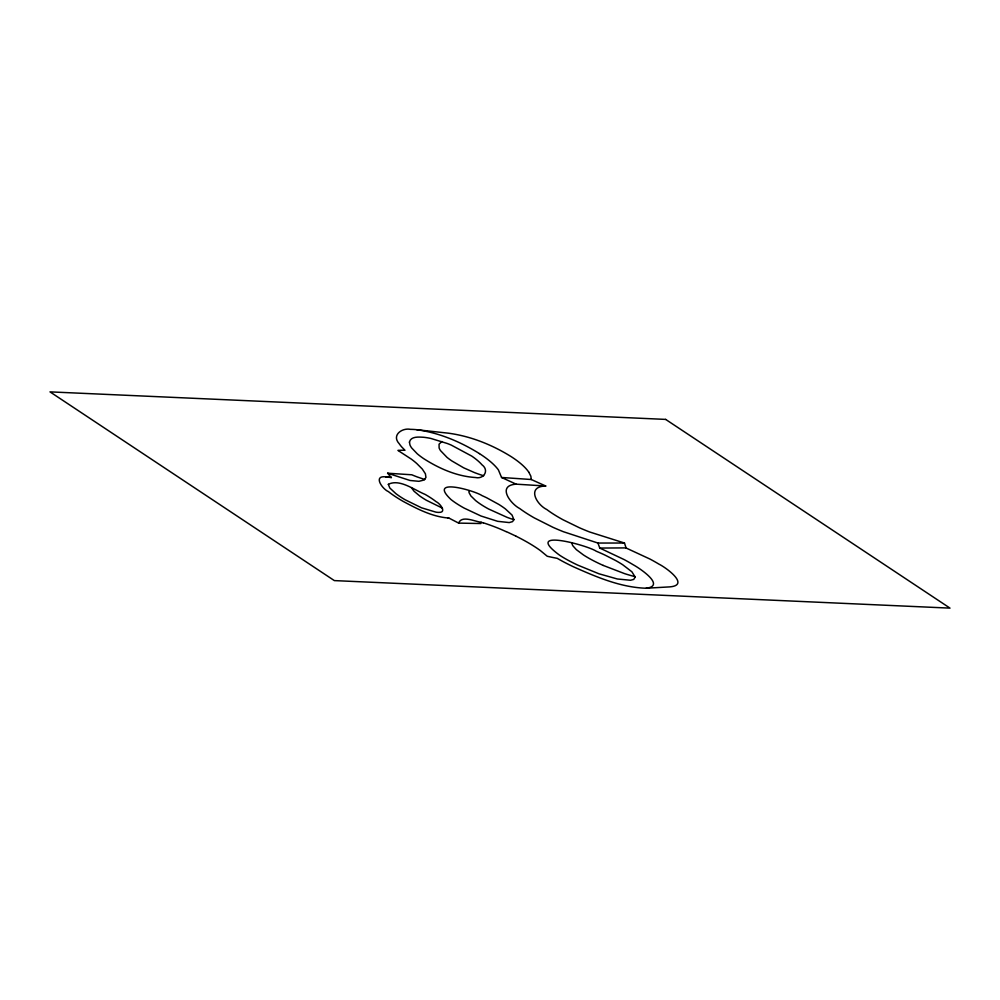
<?xml version="1.0" encoding="UTF-8"?>
<svg xmlns="http://www.w3.org/2000/svg" width="1000" height="1000" viewBox="0 0 1000 1000"><rect width="100%" height="100%" fill="white"/><g stroke="black" fill="none" stroke-linecap="round" stroke-linejoin="round"><path stroke-width="1.5" d="M513.9 519.675L512.038 515.062L505.363 508.888A114.162 29.737 12.6 0 0 498.775 504.387L486.8 497.837A75.487 19.663 12.6 0 0 482.038 495.625C474.6 490.525 427.025 476.962 450.988 499.525A107.2 27.925 12.6 0 0 464.25 508.137L481.037 516.025L497.675 521.325L509.225 522.575L512.525 521.638L513.9 519.675A43.925 11.438 12.6 0 1 507.088 517.35L488.638 509.012A96.825 25.225 12.6 0 1 475.6 500.55L470.875 495.925L469.087 492.7A43.812 11.413 12.6 0 1 469.212 490.662M515.688 536.025A159.613 41.575 12.6 0 1 540.375 550.575L547.238 556.25A57.812 15.062 12.6 0 0 557.175 558.312L562.163 561.1A161.125 41.975 12.6 0 0 573.212 566.688C596.3 576.938 620.525 587.425 646.125 588.237L669.887 586.875C690.638 585.1 665.35 567.163 658.925 564.125A156.363 40.738 12.6 0 0 650 559.075L625.862 547.9A147.762 38.487 12.6 0 0 625.7 546.75L624.475 543.025L589.712 532.013A115.763 30.15 12.6 0 1 579.263 527.688L563.038 519.775A143.475 37.375 12.6 0 1 546.775 509.525C536.075 504.225 526.462 486.337 545.712 486.012L531.287 479.513L530.85 476.188L528.812 472.225M458.638 523.1C461.625 514.987 474.825 521.525 481.1 522.263A39.45 10.275 12.6 0 0 480.887 523.538L458.638 523.1L448.888 518.05C432.55 516.9 417.488 509.05 403.275 501.45A147 38.3 12.6 0 1 388.363 491.587C382.362 489.087 372.788 475.337 385.688 476.85A12.062 3.137 12.6 0 1 391.4 477.688L387.612 473.212L410.075 480.487L418.938 481.312L424.15 479.975L425.95 477.463L425.4 473.775L422.287 469.038L416.8 463.537A167.375 43.6 12.6 0 0 411.375 459.15L397.925 450.412A41.762 10.875 12.6 0 1 404.963 450.262L401.788 447.025A140.175 36.513 12.6 0 1 399.263 443.775C391.213 435.2 402.15 427.55 410.575 429.363A23.975 6.25 12.6 0 1 416.788 429.725L448.125 433.15C470.438 436.1 491.863 444.663 510.938 456.488A139.775 36.413 12.6 0 1 528.825 472.225M441.887 441.525L439.062 444.188L439.113 447.887A80.35 20.938 12.6 0 0 440.55 450.65L446.987 457.35A109.2 28.45 12.6 0 0 451.85 460.938L463.725 467.85L474.538 472.612A46.312 12.062 12.6 0 0 483.688 475.763M545.712 486.012L516.125 484.162C496.6 485.462 510.375 503.7 519.725 508.537A158.95 41.413 12.6 0 0 534.312 517.913L552.837 527.25A125 32.562 12.6 0 0 563.325 531.688L597.938 543.05L624.475 543.025M646.125 588.237C666.388 585.837 639.038 567.888 633.325 564.825A172.938 45.05 12.6 0 0 624.2 559.612L599.775 548.062L597.938 543.05M448.837 518.05L448 518.05M599.775 548.062L625.862 547.9M385.688 476.85L390.938 477.175M387.612 473.212L411.8 474.787A58.9 15.337 12.6 0 0 417.488 477.038L424.812 479.5M479.425 453.6A153.85 40.075 12.6 0 1 498.4 469.9L501.562 477.475L531.287 479.513M416.788 429.725C439.125 432.75 460.4 441.763 479.462 453.612M481.1 522.263L483.15 522.863M442.438 508.15L426.425 500.288A101.487 26.438 12.6 0 1 419.688 495.925L414.087 491.275L411.35 487.6M501.562 477.475L516.125 484.162M603.2 565.413L624.637 573.65A47.3 12.325 12.6 0 0 635.138 576.65M506.337 531.613L515.7 536.025M483.275 522.8A77.9 20.288 12.6 0 1 506.062 531.638M603.2 565.413A105.85 27.575 12.6 0 1 583.45 554.95L576.337 549.637L572.938 545.862A44.988 11.725 12.6 0 1 572.087 542.85M409.438 442.125L409.963 444.95A86.55 22.55 12.6 0 0 411.75 448.038L417.2 453.738A117.013 30.488 12.6 0 0 423.6 458.587C439.113 468.537 456.825 476.337 475.412 477.512C483.787 479.525 489.588 470.3 481.962 464.787A113.562 29.588 12.6 0 0 471.788 456.125L451.225 445.075A56.262 14.663 12.6 0 0 447.35 443.512L430.925 438.462A19.188 5 12.6 0 0 423.725 437.287C419.038 437.038 410.763 436.075 409.438 442.125M635.15 577.062L633.763 579.4L630.55 580.262L617.362 578.987L599.012 573.8L577.612 565.062A117.475 30.6 12.6 0 1 559.775 555.325C521.812 527.537 587.3 545.125 596.225 551.213A99.125 25.825 12.6 0 1 605.312 555.25L615.413 560.4A118.612 30.9 12.6 0 1 622.725 564.763L631.9 571.788L635.15 577.062M388.338 484.325L389.812 488L395.8 493.562A110.962 28.912 12.6 0 0 405.062 499.725L421.512 507.8L435.913 512.137A7.837 2.037 12.6 0 0 438.575 512.4C447.337 512.888 440.075 503.387 436.125 501.688A107.975 28.125 12.6 0 0 425.087 494.387C414.3 489.988 399.588 478.537 388.338 484.325M665.65 419.4L50 391.875L334.35 580.6L950 608.125L665.65 419.4"/></g></svg>
